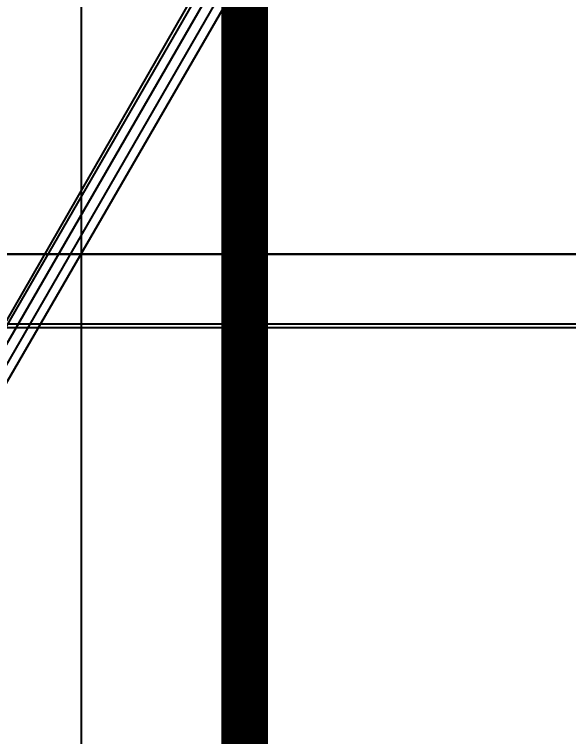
# Model space of a CAD drawing. Extents: x 11992 to 29481, y -6727 to 6811.
# Drawn here: x 14505.3 to 14624, y 1772.2 to 1926.9 of the extents above; entities that cross this region are included whole.
import ezdxf

# ---------------------------------------------------------------- set-up
doc = ezdxf.new("R2010")
doc.units = 0
doc.header["$MEASUREMENT"] = 0
doc.layers.get('0').update_dxf_attribs({"color": 8, "linetype": 'CONTINUOUS'})
doc.layers.add('FF-FINISH【完成面】', color=8, linetype='CONTINUOUS')
doc.layers.add('zoylight 1灯带', color=1, linetype='CONTINUOUS', lineweight=30)
doc.styles.add('XZC', font='SIMPLEX.SHX', dxfattribs={"width": 0.7, "bigfont": 'hztxt.shx'})
doc.linetypes.add('LED_LINE', pattern='A,12.7,-5.08,["LED",XZC,S=2.54,R=0,X=-2.54,Y=-1.27],-6.35', length=24.13)

msp = doc.modelspace()

# ---------------------------------------------------------------- linework, layer by layer
for p, q in [((14609.64, 2045.82, -1243.51), (14464.73, 1793.79, -1246.38)), ((14610.48, 2045.34, -1248.37), (14470.2, 1802.37, -1248.41)), ((14612.19, 2044.35, -1241.38), (14470.05, 1798.17, -1241.94)), ((14615.93, 2042.19, -1243.8), (14469.9, 1789.82, -1247.69)), ((14614.06, 2043.28, -1249.02), (14472.33, 1797.79, -1249.65)), ((14533.83, 1875.6, -1949.13), (14502.9, 1875.6, -1949.13)), ((14502.9, 1875.6, -2112.71), (14533.83, 1875.6, -2112.71)), ((14533.83, 1875.6, -2113.42), (14502.9, 1875.6, -2113.42)), ((14533.83, 1875.6, -1948.42), (14502.9, 1875.6, -1948.42)), ((14564.75, 1875.6, -1949.13), (14533.83, 1875.6, -1949.13)), ((14533.83, 1875.6, -2112.71), (14564.75, 1875.6, -2112.71)), ((14564.75, 1875.6, -2113.42), (14533.83, 1875.6, -2113.42)), ((14564.75, 1875.6, -1948.42), (14533.83, 1875.6, -1948.42)), ((14595.68, 1875.6, -1949.13), (14564.75, 1875.6, -1949.13)), ((14564.75, 1875.6, -2112.71), (14595.68, 1875.6, -2112.71)), ((14595.68, 1875.6, -2113.42), (14564.75, 1875.6, -2113.42)), ((14595.68, 1875.6, -1948.42), (14564.75, 1875.6, -1948.42)), ((14626.61, 1875.6, -1949.13), (14595.68, 1875.6, -1949.13)), ((14595.68, 1875.6, -2112.71), (14626.61, 1875.6, -2112.71)), ((14626.61, 1875.6, -2113.42), (14595.68, 1875.6, -2113.42)), ((14626.61, 1875.6, -1948.42), (14595.68, 1875.6, -1948.42)), ((14528.66, 1860.59, -1930.43), (14497.73, 1860.59, -1930.43)), ((14497.73, 1859.89, -1930.43), (14528.66, 1859.89, -1930.43)), ((14559.58, 1860.59, -1930.43), (14528.66, 1860.59, -1930.43)), ((14528.66, 1859.89, -1930.43), (14559.58, 1859.89, -1930.43)), ((14590.51, 1860.59, -1930.43), (14559.58, 1860.59, -1930.43)), ((14559.58, 1859.89, -1930.43), (14590.51, 1859.89, -1930.43)), ((14621.44, 1860.59, -1930.43), (14590.51, 1860.59, -1930.43)), ((14590.51, 1859.89, -1930.43), (14621.44, 1859.89, -1930.43)), ((14652.36, 1860.59, -1930.43), (14621.44, 1860.59, -1930.43)), ((14621.44, 1859.89, -1930.43), (14652.36, 1859.89, -1930.43))]:
    msp.add_line(p, q)
at = {"layer": 'FF-FINISH【完成面】', "elevation": 0}
msp.add_lwpolyline([(14519.61, 3630.55), (14519.61, 1250.55)], dxfattribs=at)
at = {"layer": 'zoylight 1灯带', "linetype": 'LED_LINE', "ltscale": 20, "const_width": 10, "elevation": 0}
msp.add_lwpolyline([(14554.62, 3630.55), (14554.62, 1250.55)], dxfattribs=at)

doc.saveas('drawing.dxf')
